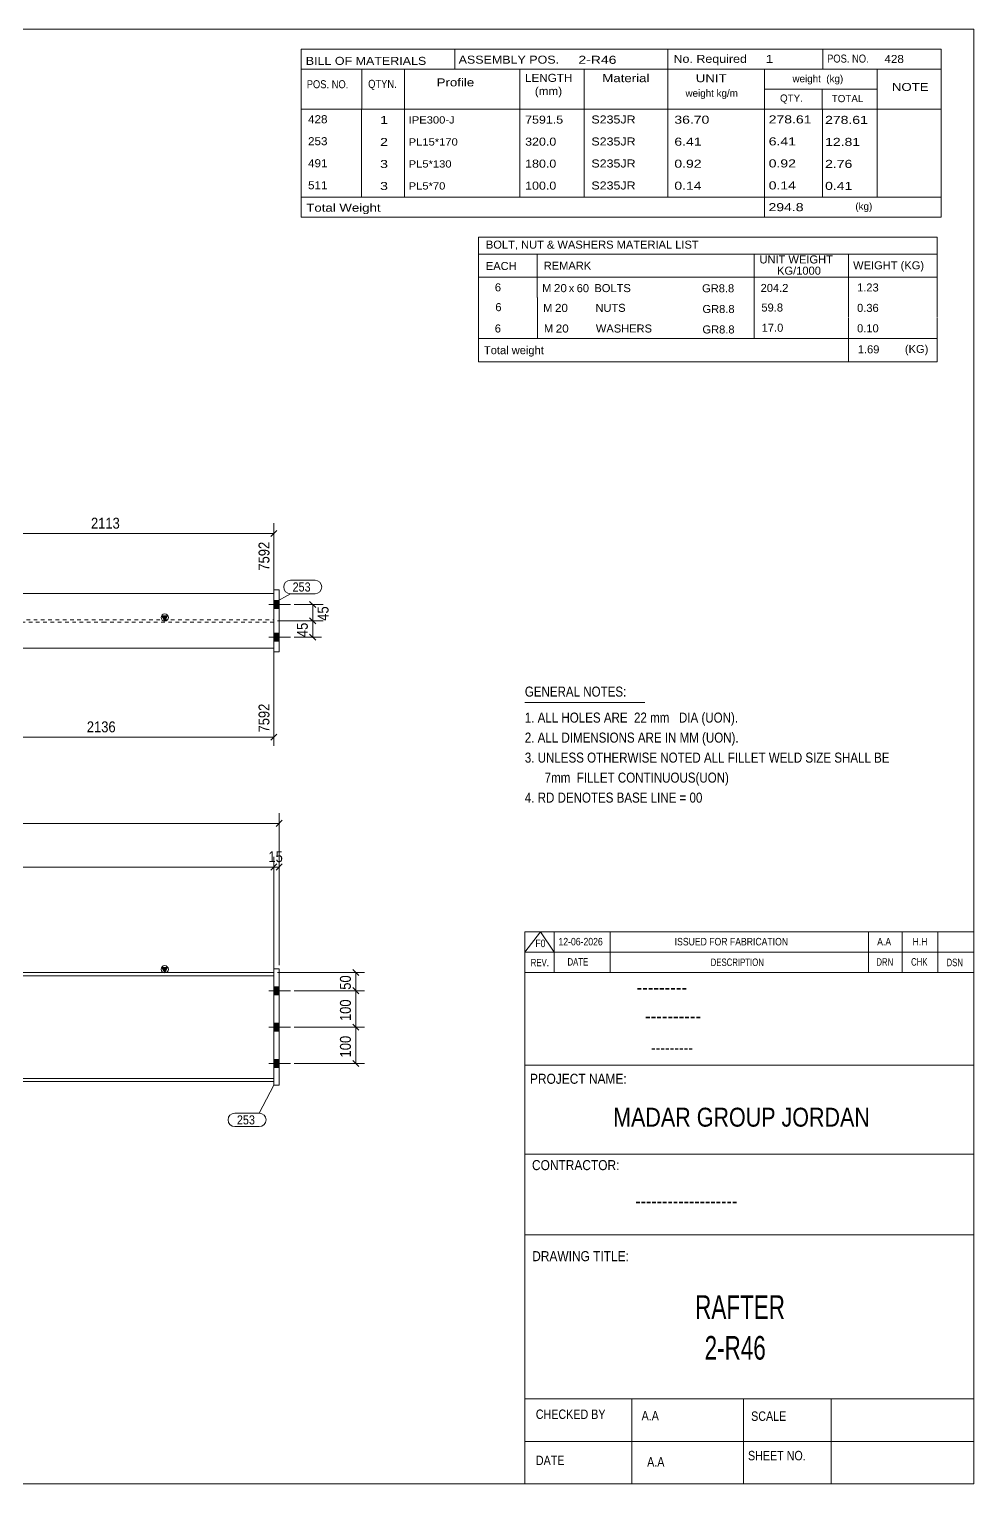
# Model space of a CAD drawing. Header units: millimetres. Extents: x 2 to 579, y 1 to 405.
# Drawn here: x 319.2 to 579, y 5 to 405 of the extents above; entities that cross this region are included whole.
import ezdxf

# ---------------------------------------------------------------- set-up
doc = ezdxf.new("R2010")
doc.units = ezdxf.units.MM
doc.linetypes.add('XKITLINE00', pattern=[0])
doc.linetypes.add('XKITLINE01', pattern=[4, 1, -1, 1, -1])
for name, color, linetype, lineweight in [('Bolt', 3, 'Continuous', 0), ('Dimensions', 7, 'Continuous', 0), ('DrawingSheet', 5, 'Continuous', 0), ('OtherObjectType', 7, 'Continuous', 0), ('Part', 2, 'Continuous', 0), ('PartMark', 7, 'Continuous', 0)]:
    doc.layers.add(name, color=color, linetype=linetype, lineweight=lineweight)
doc.styles.add('@ARIAL_UNICODE_MS_BOLD', font='ARIAL.TTF')
doc.styles.add('ARIAL', font='ARIAL.TTF')
doc.styles.add('ARIAL_NARROW', font='ARIALN.TTF')
doc.styles.add('COMIC_SANS_MS_BOLD', font='COMICBD.TTF')
doc.styles.add('SWIS721_EX_BT', font='ARIAL.TTF')
doc.styles.add('SWISSE', font='ARIAL.TTF')

# ---------------------------------------------------------------- blocks, each defined once
blk = doc.blocks.new('*A1')
at = {"layer": 'Bolt'}
for points in [[(387.97, 139.5), (386.47, 139.5), (386.47, 141.7), (387.97, 141.7)], [(387.97, 139.5), (386.47, 139.5), (386.47, 141.7), (387.97, 141.7)], [(387.97, 129.5), (386.47, 129.5), (386.47, 131.7), (387.97, 131.7)], [(387.97, 129.5), (386.47, 129.5), (386.47, 131.7), (387.97, 131.7)], [(387.97, 119.5), (386.47, 119.5), (386.47, 121.7), (387.97, 121.7)], [(387.97, 119.5), (386.47, 119.5), (386.47, 121.7), (387.97, 121.7)]]:
    blk.add_hatch(color=3, dxfattribs=at).paths.add_polyline_path(points, flags=17)
at = {"layer": 'Bolt', "color": 3, "linetype": 'XKITLINE00', "lineweight": 0}
for p, q in [((385.07, 140.6), (391.07, 140.6)), ((385.07, 140.6), (391.07, 140.6)), ((386.47, 141.7), (387.97, 141.7)), ((386.47, 141.7), (387.97, 141.7)), ((386.47, 139.5), (387.97, 139.5)), ((386.47, 139.5), (387.97, 139.5)), ((385.07, 130.6), (391.07, 130.6)), ((385.07, 130.6), (391.07, 130.6)), ((386.47, 131.7), (387.97, 131.7)), ((386.47, 131.7), (387.97, 131.7)), ((386.47, 129.5), (387.97, 129.5)), ((386.47, 129.5), (387.97, 129.5)), ((385.07, 120.6), (391.07, 120.6)), ((385.07, 120.6), (391.07, 120.6)), ((386.47, 121.7), (387.97, 121.7)), ((386.47, 121.7), (387.97, 121.7)), ((386.47, 119.5), (387.97, 119.5)), ((386.47, 119.5), (387.97, 119.5))]:
    blk.add_line(p, q, dxfattribs=at)
blk = doc.blocks.new('*A6')
at = {"layer": 'Part'}
blk.add_hatch(color=2, dxfattribs=at).paths.add_polyline_path([(355.67, 147), (357.27, 147), (356.47, 145.6)], flags=17)
at = {"layer": 'Part', "color": 2, "linetype": 'XKITLINE00', "lineweight": 0}
for p, q in [((61.01, 145.6), (136.62, 145.6)), ((136.62, 144.7), (61.01, 144.7)), ((136.72, 145.6), (238.34, 145.6)), ((238.34, 144.7), (136.72, 144.7)), ((238.44, 145.6), (340.07, 145.6)), ((340.07, 144.7), (238.44, 144.7)), ((340.17, 145.6), (386.47, 145.6)), ((386.47, 144.7), (340.17, 144.7)), ((356.47, 145.6), (355.67, 147)), ((355.67, 147), (357.27, 147)), ((357.27, 147), (356.47, 145.6)), ((136.62, 116.5), (61.01, 116.5)), ((238.34, 116.5), (136.72, 116.5)), ((340.07, 116.5), (238.44, 116.5)), ((386.47, 116.5), (340.17, 116.5)), ((61.01, 115.6), (136.62, 115.6)), ((136.72, 115.6), (238.34, 115.6)), ((238.44, 115.6), (340.07, 115.6)), ((340.17, 115.6), (386.47, 115.6))]:
    blk.add_line(p, q, dxfattribs=at)
at = {"layer": 'Part', "color": 7, "linetype": 'XKITLINE01', "lineweight": 0}
for p, q in [((61.01, 145.6), (61.01, 115.6)), ((386.47, 145.6), (386.47, 115.6))]:
    blk.add_line(p, q, dxfattribs=at)
at = {"layer": 'Part', "color": 2, "linetype": 'XKITLINE00', "lineweight": 0}
blk.add_circle((356.47, 146.5), 1, dxfattribs=at)
blk = doc.blocks.new('*A7')
at = {"layer": 'Part', "color": 2, "linetype": 'XKITLINE00', "lineweight": 0}
for p, q in [((386.47, 114.6), (386.47, 146.6)), ((387.97, 146.6), (386.47, 146.6)), ((387.97, 114.6), (387.97, 146.6)), ((387.97, 114.6), (386.47, 114.6))]:
    blk.add_line(p, q, dxfattribs=at)
blk = doc.blocks.new('*A15')
at = {"layer": 'Bolt'}
for points in [[(387.97, 245.7), (386.47, 245.7), (386.47, 247.9), (387.97, 247.9)], [(387.97, 245.7), (386.47, 245.7), (386.47, 247.9), (387.97, 247.9)], [(387.97, 245.7), (386.47, 245.7), (386.47, 247.9), (387.97, 247.9)], [(387.97, 236.7), (386.47, 236.7), (386.47, 238.9), (387.97, 238.9)], [(387.97, 236.7), (386.47, 236.7), (386.47, 238.9), (387.97, 238.9)], [(387.97, 236.7), (386.47, 236.7), (386.47, 238.9), (387.97, 238.9)]]:
    blk.add_hatch(color=3, dxfattribs=at).paths.add_polyline_path(points, flags=17)
at = {"layer": 'Bolt', "color": 3, "linetype": 'XKITLINE00', "lineweight": 0}
for p, q in [((385.07, 246.8), (391.07, 246.8)), ((385.07, 246.8), (391.07, 246.8)), ((385.07, 246.8), (391.07, 246.8)), ((386.47, 247.9), (387.97, 247.9)), ((386.47, 247.9), (387.97, 247.9)), ((386.47, 247.9), (387.97, 247.9)), ((386.47, 245.7), (387.97, 245.7)), ((386.47, 245.7), (387.97, 245.7)), ((386.47, 245.7), (387.97, 245.7)), ((385.07, 237.8), (391.07, 237.8)), ((385.07, 237.8), (391.07, 237.8)), ((385.07, 237.8), (391.07, 237.8)), ((386.47, 238.9), (387.97, 238.9)), ((386.47, 238.9), (387.97, 238.9)), ((386.47, 238.9), (387.97, 238.9)), ((386.47, 236.7), (387.97, 236.7)), ((386.47, 236.7), (387.97, 236.7)), ((386.47, 236.7), (387.97, 236.7))]:
    blk.add_line(p, q, dxfattribs=at)
blk = doc.blocks.new('*A20')
at = {"layer": 'Part'}
blk.add_hatch(color=2, dxfattribs=at).paths.add_polyline_path([(355.67, 243.7), (357.27, 243.7), (356.47, 242.3)], flags=17)
at = {"layer": 'Part', "color": 2, "linetype": 'XKITLINE00', "lineweight": 0}
for p, q in [((61.01, 249.8), (136.62, 249.8)), ((136.72, 249.8), (238.34, 249.8)), ((238.44, 249.8), (340.07, 249.8)), ((340.17, 249.8), (386.47, 249.8)), ((356.47, 242.3), (355.67, 243.7)), ((355.67, 243.7), (357.27, 243.7)), ((357.27, 243.7), (356.47, 242.3)), ((61.01, 234.8), (136.62, 234.8)), ((136.72, 234.8), (238.34, 234.8)), ((238.44, 234.8), (340.07, 234.8)), ((340.17, 234.8), (386.47, 234.8))]:
    blk.add_line(p, q, dxfattribs=at)
at = {"layer": 'Part', "color": 7, "linetype": 'XKITLINE01', "lineweight": 0}
for p, q in [((61.01, 234.8), (61.01, 249.8)), ((386.47, 234.8), (386.47, 249.8)), ((61.01, 242.62), (136.62, 242.62)), ((136.62, 241.97), (61.01, 241.97)), ((136.72, 242.62), (238.34, 242.62)), ((238.34, 241.97), (136.72, 241.97)), ((238.44, 242.62), (340.07, 242.62)), ((340.07, 241.97), (238.44, 241.97)), ((340.17, 242.62), (386.47, 242.62)), ((386.47, 241.97), (340.17, 241.97))]:
    blk.add_line(p, q, dxfattribs=at)
at = {"layer": 'Part', "color": 2, "linetype": 'XKITLINE00', "lineweight": 0}
blk.add_circle((356.47, 243.2), 1, dxfattribs=at)
blk = doc.blocks.new('*A21')
at = {"layer": 'Part', "color": 2, "linetype": 'XKITLINE00', "lineweight": 0}
for p, q in [((386.47, 250.8), (387.97, 250.8)), ((386.47, 233.8), (386.47, 250.8)), ((387.97, 250.8), (387.97, 233.8)), ((387.97, 233.8), (386.47, 233.8))]:
    blk.add_line(p, q, dxfattribs=at)
blk = doc.blocks.new('*A31')
at = {"layer": 'DrawingSheet', "color": 5, "linetype": 'XKITLINE00', "lineweight": 0}
for p, q in [((579, 405), (5, 405)), ((5, 405), (5, 5)), ((579, 5), (579, 405)), ((5, 5), (579, 5))]:
    blk.add_line(p, q, dxfattribs=at)
at = {"layer": 'DrawingSheet', "color": 5, "style": 'ARIAL', "width": 0.85}
blk.add_text('Tekla structures', height=2, rotation=90, dxfattribs=at).set_placement((4.5, 5.5))
blk = doc.blocks.new('*A32')
at = {"layer": 'OtherObjectType', "color": 7, "linetype": 'XKITLINE00', "lineweight": 0}
for p, q in [((442.76, 347.8), (442.75, 336.8)), ((442.76, 347.8), (568.88, 347.8)), ((568.88, 347.8), (568.88, 336.8)), ((442.75, 343.15), (568.88, 343.15)), ((458.87, 343.16), (458.87, 336.8)), ((518.57, 343.16), (518.57, 336.8)), ((544.47, 343.14), (544.47, 336.8)), ((442.76, 336.77), (442.76, 331.27)), ((442.77, 336.8), (568.88, 336.8)), ((458.92, 336.8), (458.92, 331.18)), ((518.57, 336.8), (518.57, 331.18)), ((544.5, 336.8), (544.5, 331.3)), ((568.88, 336.8), (568.88, 331.3)), ((442.79, 331.18), (442.79, 325.57)), ((458.95, 331.18), (458.95, 325.56)), ((518.57, 331.18), (518.57, 325.56)), ((544.5, 331.18), (544.5, 325.68)), ((568.88, 331.18), (568.88, 325.68)), ((442.79, 325.55), (442.79, 319.98)), ((458.95, 325.56), (458.95, 319.94)), ((518.57, 325.56), (518.57, 319.94)), ((544.5, 325.56), (544.5, 319.95)), ((568.88, 325.56), (568.88, 319.95)), ((568.88, 319.95), (442.75, 319.98)), ((442.78, 319.94), (442.78, 313.54)), ((442.85, 319.94), (568.87, 319.94)), ((544.5, 319.91), (544.5, 313.49)), ((568.87, 319.91), (568.87, 313.5)), ((442.77, 313.5), (568.87, 313.5))]:
    blk.add_line(p, q, dxfattribs=at)
at = {"layer": 'OtherObjectType', "color": 7, "style": 'ARIAL_NARROW'}
for s, width, p in [('BOLT, NUT & WASHERS MATERIAL LIST', 1.211571, (444.79, 344.64)), ('EACH', 1.211571, (444.78, 338.77)), ('REMARK', 1.211571, (460.7, 338.86)), ('UNIT WEIGHT', 1.211571, (520.03, 340.57)), ('WEIGHT (KG)', 1.211571, (545.78, 338.95)), (' KG/1000', 1.211571, (524.02, 337.48)), ('6', 1.211571, (447.26, 332.9)), ('M', 1.211571, (460.26, 332.7)), ('20', 1.275, (463.5, 332.68)), ('x', 1.211571, (467.58, 332.68)), ('60', 1.211571, (469.76, 332.67)), ('BOLTS', 1.211571, (474.63, 332.69)), ('GR8.8', 1.211571, (504.25, 332.64)), ('204.2', 1.211571, (520.34, 332.73)), ('1.23', 1.211571, (546.87, 332.86)), ('6', 1.211571, (447.4, 327.46)), ('M', 1.211571, (460.54, 327.26)), ('20', 1.275, (463.78, 327.24)), ('NUTS', 1.211571, (474.91, 327.26)), ('GR8.8', 1.211571, (504.35, 326.94)), ('59.8', 1.211571, (520.56, 327.35)), ('0.36', 1.211571, (546.87, 327.24)), ('17.0', 1.211571, (520.64, 321.79)), ('6', 1.211571, (447.24, 321.59)), ('M', 1.211571, (460.76, 321.59)), ('20', 1.275, (464, 321.57)), ('WASHERS', 1.211571, (475.04, 321.58)), ('GR8.8', 1.211571, (504.35, 321.32)), ('0.10', 1.211571, (546.87, 321.63)), ('Total weight', 1.211571, (444.26, 315.62)), ('1.69', 1.211571, (547.07, 315.85)), ('(KG)', 1.211571, (560.02, 315.95))]:
    blk.add_text(s, height=2.2, dxfattribs=dict(at, width=width)).set_placement(p)
blk = doc.blocks.new('*A33')
at = {"layer": 'OtherObjectType', "color": 7, "linetype": 'XKITLINE00', "lineweight": 0}
blk.add_line((455.5, 219.82), (488.5, 219.82), dxfattribs=at)
at = {"layer": 'OtherObjectType', "color": 7, "style": 'ARIAL_NARROW', "width": 1.008832}
for s, p in [('GENERAL NOTES:', (455.5, 221.47)), ('1. ALL HOLES ARE  22 mm   DIA (UON).', (455.5, 214.32)), ('2. ALL DIMENSIONS ARE IN MM (UON).', (455.5, 208.82)), ('3. UNLESS OTHERWISE NOTED ALL FILLET WELD SIZE SHALL BE', (455.5, 203.32)), ('7mm  FILLET CONTINUOUS(UON)', (460.95, 197.82)), ('4. RD DENOTES BASE LINE = 00', (455.5, 192.32))]:
    blk.add_text(s, height=2.75, dxfattribs=at).set_placement(p)
blk = doc.blocks.new('*A34')
at = {"layer": 'OtherObjectType', "color": 7, "linetype": 'XKITLINE00', "lineweight": 0}
for p, q in [((455.5, 156.76), (579, 156.76)), ((455.5, 151.21), (459.82, 156.76)), ((455.5, 151.21), (455.5, 156.76)), ((459.82, 156.76), (463.53, 151.21)), ((463.53, 151.21), (463.53, 156.76)), ((478.97, 151.21), (478.97, 156.76)), ((549.98, 151.21), (549.98, 156.76)), ((559.24, 151.21), (559.24, 156.76)), ((569.12, 151.21), (569.12, 156.76)), ((579, 151.21), (579, 156.76)), ((455.5, 151.21), (579, 151.21)), ((455.5, 145.65), (455.5, 151.21)), ((459.21, 151.21), (579, 151.21)), ((463.53, 145.65), (463.53, 151.21)), ((478.97, 145.65), (478.97, 151.21)), ((549.98, 145.65), (549.98, 151.21)), ((559.24, 145.65), (559.24, 151.21)), ((569.12, 145.65), (569.12, 151.21)), ((579, 145.65), (579, 151.21))]:
    blk.add_line(p, q, dxfattribs=at)
at = {"layer": 'OtherObjectType', "color": 7, "style": 'ARIAL_NARROW'}
for s, height, width, p in [('F0', 2.058, 1.008832, (458.4, 152.59)), ('12-06-2026', 2.058, 1.008832, (464.76, 153.06)), ('ISSUED FOR FABRICATION', 2.0583, 1.008832, (496.71, 153.06)), ('A.A', 2.058, 1.008832, (552.4, 153.06)), ('H.H', 2.058, 1.008832, (562.13, 153.06)), ('REV.', 2.058, 0.907949, (457.13, 147.31)), ('DATE', 2.058, 0.907949, (467.23, 147.5)), ('DESCRIPTION', 2.0583, 0.907949, (506.61, 147.39)), ('DRN', 2.058, 0.907949, (552.17, 147.47)), ('CHK', 2.058, 0.907949, (561.72, 147.5)), ('DSN', 2.058, 0.907949, (571.47, 147.35))]:
    blk.add_text(s, height=height, dxfattribs=dict(at, width=width)).set_placement(p)
blk = doc.blocks.new('*A36')
at = {"layer": 'OtherObjectType', "color": 2, "linetype": 'XKITLINE00', "lineweight": 0}
for p, q in [((455.5, 145.65), (579, 145.65)), ((455.5, 5), (455.5, 145.64)), ((578.98, 145.64), (579, 5)), ((579, 120.14), (455.5, 120.14)), ((455.5, 95.63), (579, 95.63)), ((579, 73.49), (455.5, 73.49)), ((579, 28.4), (455.5, 28.4)), ((484.94, 28.4), (484.94, 5)), ((515.62, 5), (515.62, 28.4)), ((539.75, 5), (539.75, 28.4)), ((579, 16.7), (455.5, 16.7)), ((579, 5), (455.5, 5))]:
    blk.add_line(p, q, dxfattribs=at)
at = {"layer": 'OtherObjectType', "color": 4, "style": '@ARIAL_UNICODE_MS_BOLD', "width": 0.85}
blk.add_text('---------', height=3.9, dxfattribs=at).set_placement((486.23, 139.59))
at = {"layer": 'OtherObjectType', "color": 7, "style": 'ARIAL', "width": 0.85}
for s, height, p in [('----------', 3.9, (488.56, 131.77)), ('---------', 3.25, (490.21, 123.31))]:
    blk.add_text(s, height=height, dxfattribs=at).set_placement(p)
at = {"layer": 'OtherObjectType', "color": 3, "width": 0.85}
for s, style, p in [('PROJECT NAME:', 'SWIS721_EX_BT', (456.92, 115.01)), ('CONTRACTOR:', 'SWISSE', (457.47, 91.27)), ('DRAWING TITLE:', 'SWIS721_EX_BT', (457.53, 66.24))]:
    blk.add_text(s, height=2.7618, dxfattribs=dict(at, style=style)).set_placement(p)
at = {"layer": 'OtherObjectType', "color": 7, "width": 0.85}
for s, height, p in [('MADAR GROUP JORDAN', 5.2, (479.79, 103.23)), ('CHECKED BY', 2.592, (458.53, 22.86)), ('A.A', 2.592, (487.61, 22.45)), ('SCALE', 2.592, (517.74, 22.33)), ('DATE', 2.592, (458.54, 10.16)), ('A.A', 2.592, (489.14, 9.76)), ('SHEET NO.', 2.592, (516.87, 11.49))]:
    blk.add_text(s, height=height, dxfattribs=at).set_placement(p)
at = {"layer": 'OtherObjectType', "color": 1}
for s, height, style, width, p in [('-------------------', 3.9, 'COMIC_SANS_MS_BOLD', 0.85, (485.87, 80.86)), ('RAFTER', 6.5, 'ARIAL', 0.68, (502.34, 50.37)), ('2-R46', 6.5, 'ARIAL', 0.68, (504.95, 39.17))]:
    blk.add_text(s, height=height, dxfattribs=dict(at, style=style, width=width)).set_placement(p)
blk = doc.blocks.new('*A37')
at = {"layer": 'OtherObjectType', "color": 7, "linetype": 'XKITLINE00', "lineweight": 0}
for p, q in [((393.98, 399.5), (569.98, 399.5)), ((393.98, 399.5), (393.98, 388.5)), ((436.26, 399.42), (436.26, 393.87)), ((494.85, 394), (494.85, 399.5)), ((537.43, 393.96), (537.43, 399.42)), ((569.98, 394), (569.98, 399.5)), ((393.98, 394), (569.98, 394)), ((410.64, 394), (410.64, 383)), ((422.4, 393.98), (422.4, 383.03)), ((454.12, 393.99), (454.13, 383)), ((471.78, 393.98), (471.78, 383)), ((494.85, 393.98), (494.85, 383)), ((521.43, 394), (521.43, 383)), ((552.42, 394), (552.42, 383)), ((569.98, 394), (569.98, 388.5)), ((393.98, 388.5), (393.98, 383)), ((521.45, 388.52), (552.45, 388.52)), ((537.28, 388.52), (537.28, 383)), ((569.98, 388.5), (569.98, 383)), ((393.98, 383), (569.98, 383)), ((393.98, 383), (393.98, 376.95)), ((410.63, 383), (410.63, 376.95)), ((422.44, 382.99), (422.44, 376.95)), ((454.12, 383), (454.11, 376.95)), ((471.79, 383), (471.79, 376.95)), ((494.87, 383), (494.87, 376.95)), ((521.44, 383), (521.44, 376.95)), ((537.33, 382.95), (537.33, 376.95)), ((552.43, 383), (552.43, 376.95)), ((569.98, 383), (569.98, 376.95)), ((393.98, 376.95), (393.98, 370.9)), ((410.63, 376.95), (410.63, 370.9)), ((422.44, 376.94), (422.44, 370.9)), ((454.12, 376.95), (454.11, 370.9)), ((471.79, 376.95), (471.79, 370.9)), ((494.87, 376.95), (494.87, 370.9)), ((521.44, 376.95), (521.44, 370.9)), ((537.33, 376.9), (537.33, 370.9)), ((552.43, 376.95), (552.43, 370.9)), ((569.98, 376.95), (569.98, 370.9)), ((393.98, 370.9), (393.98, 364.85)), ((410.63, 370.9), (410.63, 364.85)), ((422.44, 370.89), (422.44, 364.85)), ((454.12, 370.9), (454.11, 364.85)), ((471.79, 370.9), (471.79, 364.85)), ((494.87, 370.9), (494.87, 364.85)), ((521.44, 370.9), (521.44, 364.85)), ((537.33, 370.85), (537.33, 364.85)), ((552.43, 370.9), (552.43, 364.85)), ((569.98, 370.9), (569.98, 364.85)), ((393.98, 364.85), (393.98, 358.8)), ((410.63, 364.85), (410.63, 358.8)), ((422.44, 364.84), (422.44, 358.8)), ((454.12, 364.85), (454.11, 358.8)), ((471.79, 364.85), (471.79, 358.8)), ((494.87, 364.85), (494.87, 358.8)), ((521.44, 364.85), (521.44, 358.8)), ((537.33, 364.8), (537.33, 358.8)), ((552.43, 364.85), (552.43, 358.8)), ((569.98, 364.85), (569.98, 358.8)), ((393.98, 358.8), (569.98, 358.8)), ((393.98, 358.8), (393.98, 353.3)), ((521.44, 358.8), (521.44, 353.3)), ((569.98, 358.8), (569.98, 353.3)), ((393.98, 353.3), (569.98, 353.3))]:
    blk.add_line(p, q, dxfattribs=at)
at = {"layer": 'OtherObjectType', "color": 7, "style": 'ARIAL_NARROW'}
for s, height, width, p in [('BILL OF MATERIALS', 2.2, 1.36, (395.25, 395.16)), ('ASSEMBLY POS.', 2.2, 1.36, (437.3, 395.5)), ('2-R46', 2.2, 1.525501, (470.23, 395.46)), ('No. Required', 2.2, 1.36, (496.39, 395.72)), ('1', 2.2, 1.525501, (521.75, 395.72)), ('POS. NO.', 2.2, 1.02, (538.63, 395.79)), ('428', 2.2, 1.270501, (554.4, 395.69)), ('LENGTH', 2.2, 1.275, (455.54, 390.49)), ('Material', 2.2, 1.445, (476.81, 390.41)), ('UNIT', 2.2, 1.445, (502.52, 390.4)), ('weight  (kg)', 1.98, 1.19, (529.11, 390.39)), ('POS. NO.', 2.2, 1.02, (395.53, 388.74)), ('QTYN.', 2.2, 1.02, (412.42, 388.84)), ('Profile', 2.2, 1.445, (431.26, 389.25)), ('(mm)', 2.2, 1.275, (458.26, 386.86)), ('weight kg/m', 1.98, 1.19, (499.69, 386.4)), ('NOTE', 2.2, 1.445, (556.44, 387.99)), ('QTY.', 1.98, 1.19, (525.68, 385.03)), ('TOTAL', 1.98, 1.19, (539.9, 384.91)), ('428', 2.2, 1.270501, (395.89, 379.12)), ('1', 2.2, 1.525501, (415.71, 378.91)), ('IPE300-J', 1.98, 1.355501, (423.56, 379.04)), ('7591.5', 2.2, 1.355501, (455.59, 379.01)), ('S235JR', 2.2, 1.355501, (473.81, 379.05)), ('36.70', 2.2, 1.525501, (496.62, 378.99)), ('278.61', 2.2, 1.525501, (522.57, 379.07)), ('278.61', 2.2, 1.525501, (538.08, 378.94)), ('253', 2.2, 1.270501, (395.89, 373.07)), ('2', 2.2, 1.525501, (415.71, 372.86)), ('PL15*170', 1.98, 1.355501, (423.56, 372.99)), ('320.0', 2.2, 1.355501, (455.59, 372.96)), ('S235JR', 2.2, 1.355501, (473.81, 373)), ('6.41', 2.2, 1.525501, (496.62, 372.94)), ('6.41', 2.2, 1.525501, (522.57, 373.02)), ('12.81', 2.2, 1.525501, (538.08, 372.89)), ('491', 2.2, 1.270501, (395.89, 367.02)), ('3', 2.2, 1.525501, (415.71, 366.81)), ('PL5*130', 1.98, 1.355501, (423.56, 366.94)), ('180.0', 2.2, 1.355501, (455.59, 366.91)), ('S235JR', 2.2, 1.355501, (473.81, 366.95)), ('0.92', 2.2, 1.525501, (496.62, 366.89)), ('0.92', 2.2, 1.525501, (522.57, 366.97)), ('2.76', 2.2, 1.525501, (538.08, 366.84)), ('511', 2.2, 1.270501, (395.89, 360.97)), ('3', 2.2, 1.525501, (415.71, 360.76)), ('PL5*70', 1.98, 1.355501, (423.56, 360.89)), ('100.0', 2.2, 1.355501, (455.59, 360.86)), ('S235JR', 2.2, 1.355501, (473.81, 360.9)), ('0.14', 2.2, 1.525501, (496.62, 360.84)), ('0.14', 2.2, 1.525501, (522.57, 360.92)), ('0.41', 2.2, 1.525501, (538.08, 360.79)), ('Total Weight', 2.2, 1.445, (395.4, 354.79)), ('294.8', 2.2, 1.525501, (522.52, 354.94)), ('(kg)', 1.98, 1.19, (546.4, 355.31))]:
    blk.add_text(s, height=height, dxfattribs=dict(at, width=width)).set_placement(p)
blk = doc.blocks.new('*A39')
at = {"layer": 'Dimensions', "color": 7, "linetype": 'XKITLINE00', "lineweight": 0}
for p, q in [((59.51, 147.6), (59.51, 189.45)), ((387.97, 147.6), (387.97, 189.45)), ((60.36, 187.45), (58.67, 185.75)), ((59.51, 186.6), (387.97, 186.6)), ((388.81, 187.45), (387.12, 185.75))]:
    blk.add_line(p, q, dxfattribs=at)
at = {"layer": 'Dimensions', "color": 3}
for p in [(59.51, 186.6), (387.97, 186.6)]:
    blk.add_point(p, dxfattribs=at)
at = {"layer": 'Dimensions', "color": 3, "style": 'ARIAL', "width": 0.85}
blk.add_text('7622', height=3, dxfattribs=at).set_placement((219.29, 187.95))
blk = doc.blocks.new('*A41')
at = {"layer": 'Dimensions', "color": 7, "linetype": 'XKITLINE00', "lineweight": 0}
for p, q in [((61.01, 146.6), (61.01, 177.45)), ((386.47, 146.6), (386.47, 177.45)), ((61.86, 175.45), (60.17, 173.75)), ((61.01, 174.6), (386.47, 174.6)), ((387.31, 175.45), (385.62, 173.75))]:
    blk.add_line(p, q, dxfattribs=at)
at = {"layer": 'Dimensions', "color": 3}
for p in [(61.01, 174.6), (386.47, 174.6)]:
    blk.add_point(p, dxfattribs=at)
at = {"layer": 'Dimensions', "color": 3, "style": 'ARIAL', "width": 0.85}
blk.add_text('7592', height=3, dxfattribs=at).set_placement((219.29, 175.95))
blk = doc.blocks.new('*A42')
at = {"layer": 'Dimensions', "color": 7, "linetype": 'XKITLINE00', "lineweight": 0}
for p, q in [((386.47, 146.6), (386.47, 177.45)), ((387.97, 147.6), (387.97, 177.45)), ((387.31, 175.45), (385.62, 173.75)), ((386.47, 174.6), (387.97, 174.6)), ((388.81, 175.45), (387.12, 173.75))]:
    blk.add_line(p, q, dxfattribs=at)
at = {"layer": 'Dimensions', "color": 3}
for p in [(386.47, 174.6), (387.97, 174.6)]:
    blk.add_point(p, dxfattribs=at)
at = {"layer": 'Dimensions', "color": 3, "style": 'ARIAL', "width": 0.85}
blk.add_text('15', height=3, dxfattribs=at).set_placement((384.99, 175.95))
blk = doc.blocks.new('*A52')
at = {"layer": 'Dimensions', "color": 7, "linetype": 'XKITLINE00', "lineweight": 0}
for p, q in [((392.07, 130.6), (411.41, 130.6)), ((408.17, 131.45), (409.86, 129.75)), ((409.01, 120.6), (409.01, 130.6)), ((392.07, 120.6), (411.41, 120.6)), ((408.17, 121.45), (409.86, 119.75))]:
    blk.add_line(p, q, dxfattribs=at)
at = {"layer": 'Dimensions', "color": 3}
for p in [(409.01, 130.6), (409.01, 120.6)]:
    blk.add_point(p, dxfattribs=at)
at = {"layer": 'Dimensions', "color": 3, "style": 'ARIAL', "width": 0.85}
blk.add_text('100', height=3, rotation=90.0002, dxfattribs=at).set_placement((407.66, 122.26))
blk = doc.blocks.new('*A53')
at = {"layer": 'Dimensions', "color": 7, "linetype": 'XKITLINE00', "lineweight": 0}
for p, q in [((392.07, 140.6), (411.41, 140.6)), ((408.17, 141.45), (409.86, 139.75)), ((409.01, 130.6), (409.01, 140.6)), ((392.07, 130.6), (411.41, 130.6)), ((408.17, 131.45), (409.86, 129.75))]:
    blk.add_line(p, q, dxfattribs=at)
at = {"layer": 'Dimensions', "color": 3}
for p in [(409.01, 140.6), (409.01, 130.6)]:
    blk.add_point(p, dxfattribs=at)
at = {"layer": 'Dimensions', "color": 3, "style": 'ARIAL', "width": 0.85}
blk.add_text('100', height=3, rotation=90.0002, dxfattribs=at).set_placement((407.66, 132.26))
blk = doc.blocks.new('*A54')
at = {"layer": 'Dimensions', "color": 7, "linetype": 'XKITLINE00', "lineweight": 0}
for p, q in [((387.47, 145.6), (411.41, 145.6)), ((408.17, 146.45), (409.86, 144.75)), ((409.01, 140.6), (409.01, 145.6)), ((392.07, 140.6), (411.41, 140.6)), ((408.17, 141.45), (409.86, 139.75))]:
    blk.add_line(p, q, dxfattribs=at)
at = {"layer": 'Dimensions', "color": 3}
for p in [(409.01, 145.6), (409.01, 140.6)]:
    blk.add_point(p, dxfattribs=at)
at = {"layer": 'Dimensions', "color": 3, "style": 'ARIAL', "width": 0.85}
blk.add_text('50', height=3, rotation=90.0002, dxfattribs=at).set_placement((407.66, 140.87))
blk = doc.blocks.new('*A66')
at = {"layer": 'PartMark', "color": 7, "linetype": 'XKITLINE00', "lineweight": 0}
for p, q in [((386.47, 114.6), (382.49, 106.94)), ((375.73, 106.94), (382.49, 106.94)), ((375.73, 103.24), (382.49, 103.24))]:
    blk.add_line(p, q, dxfattribs=at)
for centre, start, end in [((375.73, 105.09), 90, 270), ((382.49, 105.09), 270, 90)]:
    blk.add_arc(centre, 1.85, start, end, dxfattribs=at)
at = {"layer": 'PartMark', "color": 3, "style": 'ARIAL', "width": 0.85}
blk.add_text('253', height=2.5, dxfattribs=at).set_placement((376.33, 103.84))
blk = doc.blocks.new('*A76')
at = {"layer": 'Dimensions', "color": 7, "linetype": 'XKITLINE00', "lineweight": 0}
for p, q in [((294.82, 246.28), (294.82, 269.15)), ((386.47, 250.8), (386.47, 269.15)), ((295.67, 267.15), (293.98, 265.45)), ((294.82, 266.3), (386.47, 266.3)), ((387.31, 267.15), (385.62, 265.45))]:
    blk.add_line(p, q, dxfattribs=at)
at = {"layer": 'Dimensions', "color": 3}
for p in [(294.82, 266.3), (386.47, 266.3)]:
    blk.add_point(p, dxfattribs=at)
at = {"layer": 'Dimensions', "color": 3, "style": 'ARIAL', "width": 0.85}
blk.add_text('2113', height=3, dxfattribs=at).set_placement((336.19, 267.65))
blk.add_text('7592', height=3, rotation=90.0002, dxfattribs=at).set_placement((385.27, 256.1))
blk = doc.blocks.new('*A83')
at = {"layer": 'Dimensions', "color": 7, "linetype": 'XKITLINE00', "lineweight": 0}
for p, q in [((292.54, 234.45), (292.54, 207.9)), ((386.47, 233.8), (386.47, 207.9)), ((293.39, 211.15), (291.69, 209.45)), ((292.54, 210.3), (386.47, 210.3)), ((387.31, 211.15), (385.62, 209.45))]:
    blk.add_line(p, q, dxfattribs=at)
at = {"layer": 'Dimensions', "color": 3}
for p in [(292.54, 210.3), (386.47, 210.3)]:
    blk.add_point(p, dxfattribs=at)
at = {"layer": 'Dimensions', "color": 3, "style": 'ARIAL', "width": 0.85}
blk.add_text('7592', height=3, rotation=90.0002, dxfattribs=at).set_placement((385.27, 211.6))
blk.add_text('2136', height=3, dxfattribs=at).set_placement((335.05, 211.65))
blk = doc.blocks.new('*A86')
at = {"layer": 'Dimensions', "color": 7, "linetype": 'XKITLINE00', "lineweight": 0}
for p, q in [((387.47, 242.3), (399.57, 242.3)), ((396.32, 243.15), (398.02, 241.45)), ((397.17, 237.8), (397.17, 242.3)), ((392.07, 237.8), (399.57, 237.8)), ((396.32, 238.65), (398.02, 236.95))]:
    blk.add_line(p, q, dxfattribs=at)
at = {"layer": 'Dimensions', "color": 3}
for p in [(397.17, 242.3), (397.17, 237.8)]:
    blk.add_point(p, dxfattribs=at)
at = {"layer": 'Dimensions', "color": 3, "style": 'ARIAL', "width": 0.85}
blk.add_text('45', height=3, rotation=90.0002, dxfattribs=at).set_placement((395.82, 237.82))
blk = doc.blocks.new('*A87')
at = {"layer": 'Dimensions', "color": 7, "linetype": 'XKITLINE00', "lineweight": 0}
for p, q in [((392.07, 246.8), (400.02, 246.8)), ((396.32, 247.65), (398.02, 245.95)), ((397.17, 242.3), (397.17, 246.8)), ((387.47, 242.3), (400.02, 242.3)), ((396.32, 243.15), (398.02, 241.45))]:
    blk.add_line(p, q, dxfattribs=at)
at = {"layer": 'Dimensions', "color": 3}
for p in [(397.17, 246.8), (397.17, 242.3)]:
    blk.add_point(p, dxfattribs=at)
at = {"layer": 'Dimensions', "color": 3, "style": 'ARIAL', "width": 0.85}
blk.add_text('45', height=3, rotation=90.0002, dxfattribs=at).set_placement((401.52, 242.32))
blk = doc.blocks.new('*A95')
at = {"layer": 'PartMark', "color": 7, "linetype": 'XKITLINE00', "lineweight": 0}
for p, q in [((391.04, 253.46), (397.8, 253.46)), ((386.79, 247.37), (391.04, 249.76)), ((391.04, 249.76), (397.8, 249.76))]:
    blk.add_line(p, q, dxfattribs=at)
for centre, start, end in [((391.04, 251.61), 90, 270), ((397.8, 251.61), 270, 90)]:
    blk.add_arc(centre, 1.85, start, end, dxfattribs=at)
at = {"layer": 'PartMark', "color": 3, "style": 'ARIAL', "width": 0.85}
blk.add_text('253', height=2.5, dxfattribs=at).set_placement((391.64, 250.36))

msp = doc.modelspace()

# ---------------------------------------------------------------- block references
at = {"lineweight": 0}
for name in ['*A31', '*A37', '*A32', '*A76', '*A95', '*A21', '*A15', '*A87', '*A86', '*A83', '*A33', '*A39', '*A41', '*A42', '*A34', '*A7', '*A54', '*A36', '*A1', '*A53', '*A52', '*A66']:
    msp.add_blockref(name, (0, 0), dxfattribs=at)
at = {"layer": 'Part', "lineweight": 0}
for name in ['*A20', '*A6']:
    msp.add_blockref(name, (0, 0), dxfattribs=at)

doc.saveas('drawing.dxf')
